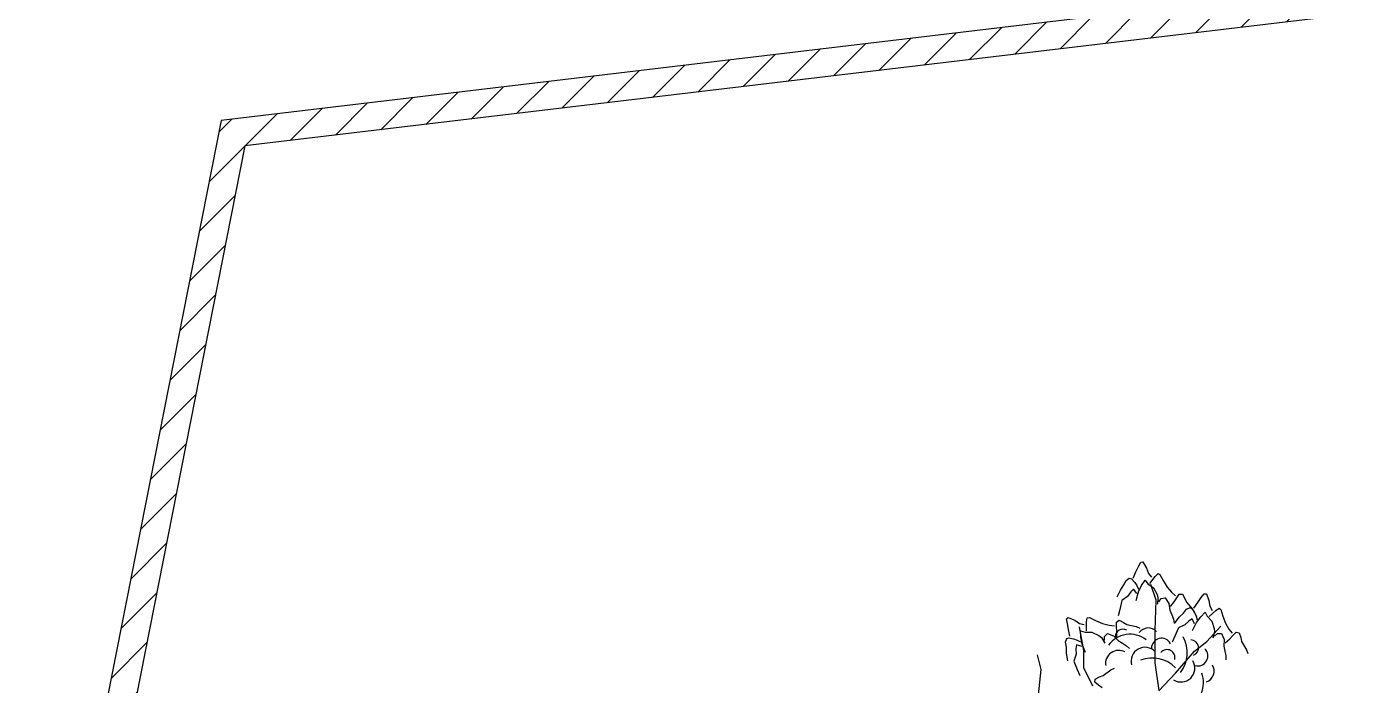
# Model space of a CAD drawing. Header units: millimetres. Extents: x 524954 to 526204, y 9523489 to 9524010.
# Drawn here: x 525711.96 to 525723.84, y 9523640.07 to 9523645.91 of the extents above; entities that cross this region are included whole.
import ezdxf

# ---------------------------------------------------------------- set-up
doc = ezdxf.new("R2010")
doc.units = ezdxf.units.MM
doc.linetypes.add('ACAD_ISO12W100', pattern=[21, 12, -3, 0, -3, 0, -3])
for name, color, linetype in [('Arbre', 34, 'ACAD_ISO12W100'), ('Cloture', 7, 'Continuous'), ('Murs', 1, 'Continuous')]:
    doc.layers.add(name, color=color, linetype=linetype)

# ---------------------------------------------------------------- blocks, each defined once
blk = doc.blocks.new('v088')
at = {"color": 3, "linetype": 'Continuous'}
for p, q in [((-0.024, 12.318), (0.016, 12.396)), ((0.016, 12.396), (0.055, 12.4)), ((0.055, 12.4), (0.118, 12.291)), ((-0.118, 12.113), (-0.069, 12.224)), ((-0.069, 12.224), (-0.024, 12.318)), ((0.118, 12.291), (0.152, 12.195)), ((0.152, 12.195), (0.207, 12.131)), ((0.175, 12.015), (0.272, 12.144)), ((0.272, 12.144), (0.324, 12.197)), ((0.324, 12.197), (0.356, 12.175)), ((0.356, 12.175), (0.415, 12.069)), ((-0.403, 11.78), (-0.344, 11.901)), ((-0.344, 11.901), (-0.283, 11.991)), ((-0.283, 11.991), (-0.243, 12.069)), ((-0.243, 12.069), (-0.188, 12.111)), ((-0.188, 12.111), (-0.15, 12.099)), ((-0.112, 11.918), (-0.162, 11.869)), ((-0.15, 12.099), (-0.092, 12.035)), ((-0.054, 11.839), (-0.112, 11.918)), ((-0.092, 12.035), (-0.054, 11.98)), ((-0.054, 11.98), (-0.022, 11.919)), ((-0.025, 11.872), (0.032, 11.984)), ((0.032, 11.984), (0.092, 12.078)), ((0.092, 12.078), (0.144, 12.013)), ((0.144, 12.013), (0.24, 11.942)), ((0.24, 11.942), (0.305, 11.825)), ((0.415, 12.069), (0.484, 11.953)), ((0.484, 11.953), (0.56, 11.862)), ((-0.32, 11.714), (-0.357, 11.558)), ((-0.217, 11.788), (-0.32, 11.714)), ((-0.162, 11.869), (-0.217, 11.788)), ((-0.066, 11.715), (-0.025, 11.872)), ((0.305, 11.825), (0.32, 11.765)), ((0.32, 11.765), (0.311, 11.65)), ((0.334, 11.69), (0.378, 11.749)), ((0.378, 11.749), (0.45, 11.762)), ((0.45, 11.762), (0.511, 11.664)), ((0.511, 11.664), (0.53, 11.547)), ((0.542, 11.608), (0.608, 11.694)), ((0.56, 11.862), (0.63, 11.801)), ((0.608, 11.694), (0.653, 11.766)), ((0.653, 11.766), (0.699, 11.829)), ((0.699, 11.829), (0.754, 11.828)), ((0.754, 11.828), (0.796, 11.754)), ((0.796, 11.754), (0.824, 11.689)), ((0.824, 11.689), (0.934, 11.561)), ((0.958, 11.583), (1.027, 11.683)), ((1.027, 11.683), (1.089, 11.768)), ((1.089, 11.768), (1.142, 11.837)), ((1.142, 11.837), (1.181, 11.833)), ((1.181, 11.833), (1.223, 11.714)), ((1.223, 11.714), (1.239, 11.614)), ((-1.299, 11.392), (-1.27, 11.417)), ((-1.27, 11.417), (-1.154, 11.366)), ((-0.357, 11.558), (-0.382, 11.444)), ((0.53, 11.547), (0.565, 11.463)), ((0.565, 11.463), (0.596, 11.383)), ((0.615, 11.31), (0.696, 11.418)), ((0.696, 11.418), (0.773, 11.494)), ((0.773, 11.494), (0.827, 11.564)), ((0.827, 11.564), (0.889, 11.595)), ((0.889, 11.595), (0.923, 11.575)), ((0.923, 11.575), (0.969, 11.502)), ((0.934, 11.561), (0.97, 11.497)), ((0.969, 11.502), (0.996, 11.441)), ((0.996, 11.441), (1.016, 11.375)), ((1.004, 11.329), (1.081, 11.429)), ((1.081, 11.429), (1.158, 11.51)), ((1.158, 11.51), (1.196, 11.437)), ((1.196, 11.437), (1.277, 11.348)), ((1.227, 11.433), (1.346, 11.541)), ((1.239, 11.614), (1.281, 11.541)), ((1.346, 11.541), (1.408, 11.583)), ((1.408, 11.583), (1.435, 11.556)), ((1.435, 11.556), (1.473, 11.441)), ((1.473, 11.441), (1.519, 11.314)), ((-1.285, 11.305), (-1.299, 11.392)), ((-1.266, 11.203), (-1.285, 11.305)), ((-1.241, 11.084), (-1.266, 11.203)), ((-1.154, 11.366), (-1.07, 11.309)), ((-1.07, 11.309), (-0.988, 11.29)), ((-1.05, 11.179), (-0.971, 11.157)), ((-1.044, 11.067), (-1.05, 11.179)), ((-0.947, 11.176), (-0.943, 11.337)), ((-0.943, 11.337), (-0.932, 11.411)), ((-0.932, 11.411), (-0.894, 11.412)), ((-0.894, 11.412), (-0.784, 11.361)), ((-0.784, 11.361), (-0.66, 11.307)), ((-0.66, 11.307), (-0.544, 11.278)), ((-0.544, 11.278), (-0.452, 11.27)), ((-0.413, 11.333), (-0.367, 11.365)), ((-0.413, 11.254), (-0.413, 11.333)), ((-0.408, 11.17), (-0.413, 11.254)), ((-0.367, 11.365), (-0.29, 11.329)), ((-0.29, 11.329), (-0.229, 11.292)), ((-0.229, 11.292), (-0.065, 11.254)), ((-0.065, 11.254), (0.001, 11.223)), ((0.596, 11.383), (0.609, 11.315)), ((0.685, 11.229), (0.619, 11.083)), ((0.8, 11.283), (0.685, 11.229)), ((0.869, 11.352), (0.8, 11.283)), ((0.927, 11.391), (0.869, 11.352)), ((0.969, 11.302), (0.927, 11.391)), ((0.935, 11.183), (1.004, 11.329)), ((1.277, 11.348), (1.319, 11.221)), ((1.319, 11.221), (1.323, 11.16)), ((1.519, 11.314), (1.577, 11.21)), ((1.577, 11.21), (1.635, 11.137)), ((-1.317, 10.975), (-1.297, 11.041)), ((-1.303, 10.889), (-1.317, 10.975)), ((-1.297, 11.041), (-1.259, 11.053)), ((-1.259, 11.053), (-1.174, 11.037)), ((-1.174, 11.037), (-1.111, 11.014)), ((-1.111, 11.014), (-1.05, 10.983)), ((-1.024, 10.943), (-1.044, 11.067)), ((-0.966, 10.792), (-1.024, 10.943)), ((-0.971, 11.157), (-0.851, 11.155)), ((-0.851, 11.155), (-0.73, 11.098)), ((-0.73, 11.098), (-0.682, 11.059)), ((-0.682, 11.059), (-0.622, 10.96)), ((-0.626, 11.08), (-0.576, 11.133)), ((-0.626, 11.006), (-0.626, 11.08)), ((-0.576, 11.133), (-0.468, 11.09)), ((-0.468, 11.09), (-0.384, 11.005)), ((-0.41, 11.061), (-0.408, 11.17)), ((-0.384, 11.005), (-0.307, 10.958)), ((-0.307, 10.958), (-0.234, 10.911)), ((0.619, 11.083), (0.573, 10.975)), ((1.323, 11.16), (1.292, 11.048)), ((1.323, 11.083), (1.377, 11.133)), ((1.377, 11.133), (1.45, 11.133)), ((1.45, 11.133), (1.492, 11.025)), ((1.492, 11.025), (1.489, 10.906)), ((1.512, 10.964), (1.592, 11.037)), ((1.592, 11.037), (1.65, 11.098)), ((1.65, 11.098), (1.708, 11.152)), ((1.708, 11.152), (1.762, 11.141)), ((1.762, 11.141), (1.789, 11.06)), ((1.789, 11.06), (1.804, 10.991)), ((1.804, 10.991), (1.889, 10.844)), ((-1.3, 10.78), (-1.303, 10.889)), ((-1.277, 10.647), (-1.3, 10.78)), ((-1.131, 10.763), (-1.171, 10.642)), ((-1.122, 10.929), (-1.134, 10.861)), ((-1.134, 10.861), (-1.131, 10.763)), ((-1.029, 10.899), (-1.122, 10.929)), ((-0.234, 10.911), (-0.184, 10.864)), ((1.489, 10.906), (1.508, 10.818)), ((1.508, 10.818), (1.523, 10.733)), ((1.523, 10.733), (1.523, 10.664)), ((1.889, 10.844), (1.912, 10.775)), ((-1.171, 10.642), (-1.109, 10.494)), ((-1.109, 10.494), (-1.063, 10.387)), ((-0.648, 10.385), (-0.514, 10.488)), ((-0.514, 10.488), (-0.448, 10.519)), ((-0.796, 10.268), (-0.791, 10.323)), ((-0.735, 10.218), (-0.796, 10.268)), ((-0.791, 10.323), (-0.715, 10.36)), ((-0.715, 10.36), (-0.648, 10.385)), ((-0.666, 10.169), (-0.735, 10.218))]:
    blk.add_line(p, q, dxfattribs=at)
at = {"linetype": 'Continuous'}
for p, q in [((0.29, 11.722), (0.197, 12)), ((0.27, 11.193), (0.29, 11.722)), ((-0.991, 10.831), (-1.069, 11.252)), ((0.269, 10.614), (0.27, 11.193)), ((1.188, 10.988), (1.437, 11.261)), ((0.968, 10.816), (1.188, 10.988)), ((-1.749, 10.491), (-1.817, 10.751)), ((-0.991, 10.52), (-0.991, 10.831)), ((0.634, 10.429), (0.968, 10.816)), ((-1.806, 9.931), (-1.749, 10.491)), ((-0.835, 10.2), (-0.991, 10.52)), ((0.345, 10.122), (0.269, 10.614)), ((0.336, 10.112), (0.634, 10.429))]:
    blk.add_line(p, q, dxfattribs=at)
at = {"color": 3, "linetype": 'Continuous'}
for centre, major_axis, start_param, end_param in [((-0.3, 11.072), (0.0964, 0.0964), 0.254619, 2.377018), ((0.15, 11.024), (0.145, 0.145), 6.263619, 7.998733), ((-0.176, 10.651), (0.33, 0.33), 0.12682, 1.733702), ((0.383, 10.87), (-0.125, 0.125), 4.396235, 7.060094), ((0.275, 10.786), (0.4, 0.4), 4.836335, 6.022049), ((0.899, 10.876), (0.099, 0.099), 4.31771, 7.031286), ((-0.376, 10.6), (0.164, 0.164), 0.282297, 2.520721), ((0.091, 10.641), (0.174, 0.174), 6.236163, 8.918901), ((0.223, 10.132), (-0.4, 0.4), 4.689978, 5.875693), ((0.483, 10.705), (-0.099, 0.099), 3.680741, 6.394318), ((1.029, 10.733), (-0.125, 0.125), 2.081137, 4.744996), ((0.728, 10.517), (-0.174, 0.174), 1.793126, 4.475865), ((1.111, 10.467), (-0.145, 0.145), 2.713295, 4.448408), ((0.662, 10.258), (-0.33, 0.33), 2.69514, 4.302022)]:
    blk.add_ellipse(centre, major_axis=major_axis, ratio=1, start_param=start_param, end_param=end_param, dxfattribs=at)

msp = doc.modelspace()

# ---------------------------------------------------------------- hatches: boundary and pattern name
at = {"layer": 'Murs'}
h = msp.add_hatch(dxfattribs=at)
h.set_pattern_fill('_U', color=256, scale=0.25, angle=45, style=0, pattern_type=0)
h.set_pattern_definition([(45, (0, 0), (-0.1767766952966, 0.1767766952966), [])])
h.paths.add_polyline_path([(525728.477, 9523646.588), (525713.89, 9523644.849), (525712.202, 9523636.291), (525711.957, 9523636.34), (525713.679, 9523645.076), (525728.447, 9523646.836)])

# ---------------------------------------------------------------- linework, layer by layer
at = {"layer": 'Cloture', "flags": 128}
for points in [[(525728.447, 9523646.836), (525713.679, 9523645.076), (525711.957, 9523636.34)], [(525728.477, 9523646.588), (525713.89, 9523644.849), (525712.202, 9523636.291)]]:
    msp.add_lwpolyline(points, dxfattribs=at)

# ---------------------------------------------------------------- block references
at = {"layer": 'Arbre', "xscale": 0.5, "yscale": 0.5, "zscale": 0.5}
msp.add_blockref('v088', (525721.821, 9523634.962), dxfattribs=at)

doc.saveas('drawing.dxf')
